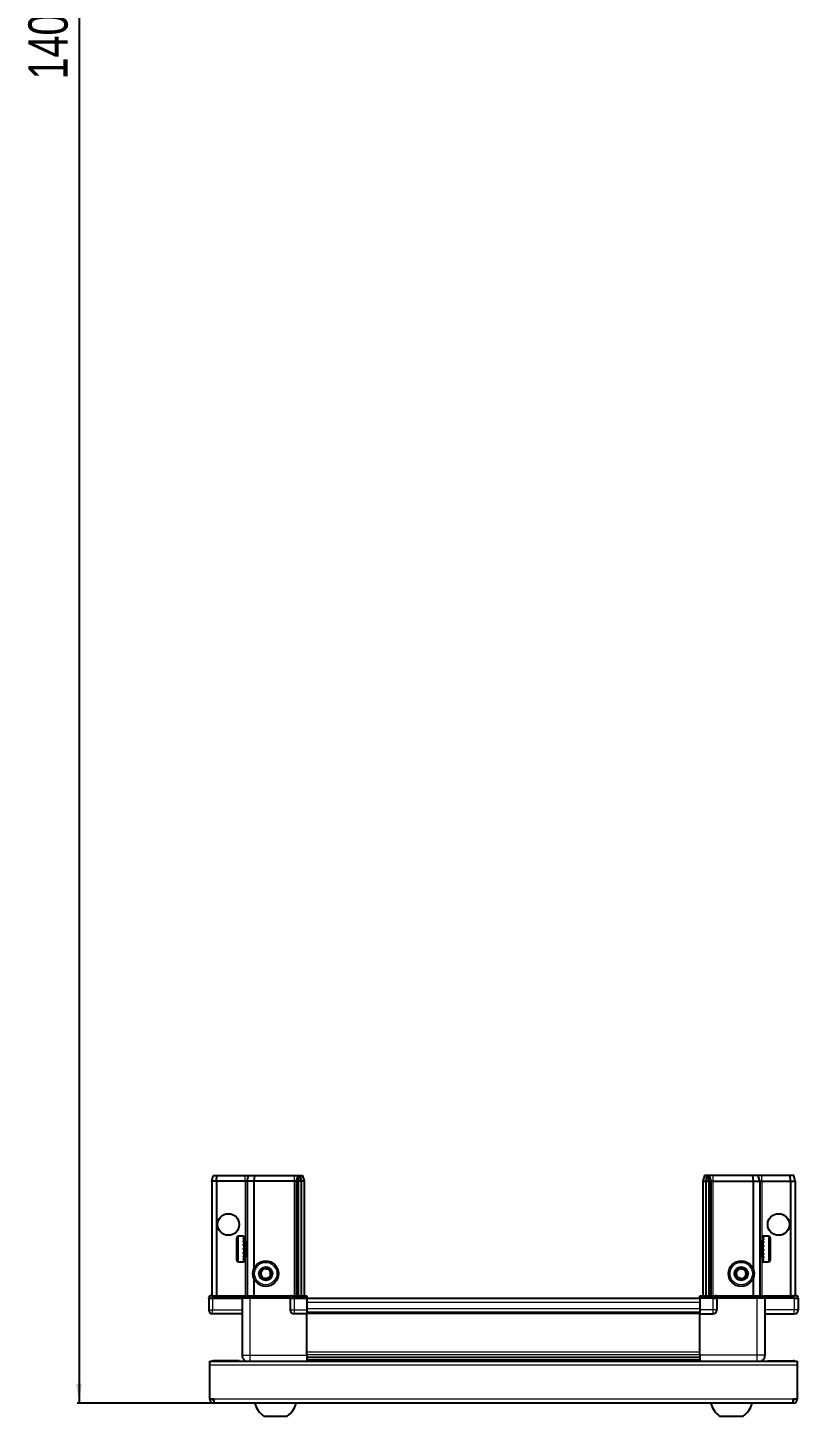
# Model space of a CAD drawing. Header units: millimetres. Extents: x 1770 to 4463, y -920 to 2066.
# Drawn here: x 1858 to 2250, y -920 to -213 of the extents above; entities that cross this region are included whole.
import ezdxf

# ---------------------------------------------------------------- set-up
doc = ezdxf.new("R2010")
doc.units = ezdxf.units.MM
doc.layers.add('FORMAT', color=7, linetype='Continuous')
doc.styles.add('SLDTEXTSTYLE0', font='TXT', dxfattribs={"width": 0.75})
doc.dimstyles.new('SLDDIMSTYLE0', dxfattribs={"dimtxt": 20, "dimasz": 10, "dimexe": 0, "dimexo": 0.0625, "dimgap": 5, "dimtad": 2, "dimdec": 1, "dimrnd": 1e-09, "dimzin": 12, "dimdsep": 46, "dimtxsty": 'SLDTEXTSTYLE0', "dimsah": 1, "dimcen": 0.09, "dimadec": 0, "dimazin": 3, "dimtfac": 1, "dimtofl": 0, "dimtmove": 0, "dimatfit": 3, "dimfxl": 0, "dimfrac": 2, "dimtolj": 1, "dimtzin": 12, "dimarcsym": 0})

# ---------------------------------------------------------------- blocks, each defined once
blk = doc.blocks.new('_D_10')
at = {"layer": 'FORMAT'}
for p, q in [((1975.75, 493.68), (1883.4, 493.68)), ((1884.4, 493.68), (1884.4, -913.32)), ((1952.99, -913.32), (1883.4, -913.32))]:
    blk.add_line(p, q, dxfattribs=at)
for points in [[(1884.4, 493.68), (1882.86, 483.68), (1885.93, 483.68)], [(1884.4, -913.32), (1885.93, -903.32), (1882.86, -903.32)]]:
    blk.add_solid(points, dxfattribs=at)
at = {"layer": 'FORMAT', "insert": (1858.61, -239.38), "char_height": 20, "attachment_point": 1, "rotation": 90, "style": 'SLDTEXTSTYLE0'}
blk.add_mtext('1407', dxfattribs=at)

msp = doc.modelspace()

# ---------------------------------------------------------------- linework, layer by layer
at = {"color": 7, "linetype": 'Continuous', "lineweight": 25}
for p, q in [((1951.9, -800.32), (1952.7, -797.32)), ((1952.7, -797.32), (1954.55, -797.32)), ((1954.4, -800.32), (1954.55, -797.32)), ((1954.55, -797.32), (1968.9, -797.32)), ((1968.9, -797.32), (1970.7, -797.32)), ((1969.9, -800.32), (1970.7, -797.32)), ((1970.7, -797.32), (1973.73, -797.32)), ((1973.73, -797.32), (1973.4, -800.32)), ((1973.73, -797.32), (1993.9, -797.32)), ((1993.9, -797.32), (1995.7, -797.32)), ((1995.7, -797.32), (1994.9, -800.32)), ((1995.7, -797.32), (1996.44, -797.32)), ((1996.44, -797.32), (1995.9, -800.32)), ((1996.44, -797.32), (1996.94, -797.32)), ((1996.94, -797.32), (1997.4, -800.32)), ((1996.94, -797.32), (1998.09, -797.32)), ((1998.09, -797.32), (1998.9, -800.32)), ((2202.7, -797.32), (2201.9, -800.32)), ((2203.85, -797.32), (2202.7, -797.32)), ((2203.85, -797.32), (2203.4, -800.32)), ((2204.35, -797.32), (2203.85, -797.32)), ((2204.35, -797.32), (2204.9, -800.32)), ((2205.09, -797.32), (2204.35, -797.32)), ((2205.09, -797.32), (2205.9, -800.32)), ((2206.9, -797.32), (2205.09, -797.32)), ((2227.06, -797.32), (2206.9, -797.32)), ((2227.06, -797.32), (2227.4, -800.32)), ((2230.09, -797.32), (2227.06, -797.32)), ((2230.9, -800.32), (2230.09, -797.32)), ((2231.9, -797.32), (2230.09, -797.32)), ((2246.24, -797.32), (2231.9, -797.32)), ((2246.4, -800.32), (2246.24, -797.32)), ((2248.09, -797.32), (2246.24, -797.32)), ((2248.9, -800.32), (2248.09, -797.32)), ((1954.4, -800.32), (1951.9, -800.32)), ((1951.9, -800.32), (1951.9, -858.62)), ((1954.4, -800.32), (1954.4, -858.62)), ((1968.9, -800.32), (1954.4, -800.32)), ((1969.9, -800.32), (1968.9, -800.32)), ((1969.9, -800.32), (1969.9, -858.62)), ((1973.4, -800.32), (1969.9, -800.32)), ((1973.4, -800.32), (1973.4, -844.82)), ((1993.9, -800.32), (1973.4, -800.32)), ((1994.9, -800.32), (1993.9, -800.32)), ((1995.9, -800.32), (1994.9, -800.32)), ((1994.9, -800.32), (1994.9, -858.62)), ((1995.9, -800.32), (1995.9, -858.62)), ((1997.4, -800.32), (1995.9, -800.32)), ((1997.4, -800.32), (1997.4, -858.62)), ((1998.9, -800.32), (1997.4, -800.32)), ((1998.9, -800.32), (1998.9, -858.62)), ((2201.9, -800.32), (2203.4, -800.32)), ((2201.9, -800.32), (2201.9, -858.62)), ((2203.4, -800.32), (2204.9, -800.32)), ((2203.4, -800.32), (2203.4, -858.62)), ((2204.9, -800.32), (2204.9, -858.62)), ((2204.9, -800.32), (2205.9, -800.32)), ((2205.9, -800.32), (2205.9, -858.62)), ((2205.9, -800.32), (2206.9, -800.32)), ((2206.9, -800.32), (2227.4, -800.32)), ((2227.4, -800.32), (2227.4, -844.82)), ((2227.4, -800.32), (2230.9, -800.32)), ((2230.9, -800.32), (2230.9, -858.62)), ((2230.9, -800.32), (2231.9, -800.32)), ((2231.9, -800.32), (2246.4, -800.32)), ((2246.4, -800.32), (2246.4, -858.62)), ((2246.4, -800.32), (2248.9, -800.32)), ((2248.9, -800.32), (2248.9, -858.62)), ((1964.7, -840.52), (1964.7, -829.12)), ((1967.9, -828.32), (1965.5, -828.32)), ((1967.9, -828.32), (1967.9, -828.33)), ((1967.9, -828.33), (1968.4, -828.33)), ((1967.9, -828.51), (1968.4, -828.51)), ((1967.9, -828.51), (1967.9, -828.73)), ((1967.9, -828.73), (1968.4, -828.73)), ((1967.9, -829.31), (1968.4, -829.31)), ((1967.9, -829.31), (1967.9, -829.73)), ((1967.9, -829.73), (1968.4, -829.73)), ((1967.9, -830.64), (1968.4, -830.64)), ((1967.9, -830.64), (1967.9, -831.23)), ((1967.9, -831.23), (1968.4, -831.23)), ((1967.9, -832.38), (1968.4, -832.38)), ((1967.9, -832.38), (1967.9, -833.08)), ((1967.9, -833.08), (1968.4, -833.08)), ((1968.4, -828.51), (1968.4, -828.33)), ((1968.4, -828.73), (1968.4, -828.51)), ((1968.4, -829.31), (1968.4, -828.73)), ((1968.4, -829.73), (1968.4, -829.31)), ((1968.4, -830.64), (1968.4, -829.73)), ((1968.5, -830.42), (1968.4, -830.42)), ((1968.4, -831.23), (1968.4, -830.64)), ((1968.4, -832.38), (1968.4, -831.23)), ((1968.4, -833.08), (1968.4, -832.38)), ((1968.4, -834.37), (1968.4, -833.08)), ((1968.5, -839.22), (1968.5, -830.42)), ((1969.38, -831.51), (1968.9, -830.82)), ((1968.9, -838.82), (1968.9, -830.82)), ((1969.86, -830.82), (1969.38, -831.51)), ((1969.38, -838.13), (1969.38, -831.51)), ((1969.9, -830.82), (1969.86, -830.82)), ((1969.86, -838.82), (1969.86, -830.82)), ((2230.93, -830.82), (2230.9, -830.82)), ((2231.41, -831.51), (2230.93, -830.82)), ((2230.93, -830.82), (2230.93, -838.82)), ((2231.9, -830.82), (2231.41, -831.51)), ((2231.41, -831.51), (2231.41, -838.13)), ((2231.9, -830.82), (2231.9, -838.82)), ((2232.4, -830.42), (2232.3, -830.42)), ((2232.3, -830.42), (2232.3, -839.22)), ((2235.3, -828.32), (2232.4, -828.32)), ((2232.9, -828.32), (2232.4, -828.32)), ((2232.4, -828.32), (2232.4, -828.37)), ((2232.4, -828.37), (2232.4, -828.65)), ((2232.9, -828.37), (2232.4, -828.37)), ((2232.9, -828.65), (2232.4, -828.65)), ((2232.4, -828.65), (2232.4, -828.93)), ((2232.9, -828.93), (2232.4, -828.93)), ((2232.4, -828.93), (2232.4, -829.59)), ((2232.9, -829.59), (2232.4, -829.59)), ((2232.4, -829.59), (2232.4, -830.06)), ((2232.4, -830.06), (2232.4, -831.04)), ((2232.9, -830.06), (2232.4, -830.06)), ((2232.9, -831.04), (2232.4, -831.04)), ((2232.4, -831.04), (2232.4, -831.66)), ((2232.4, -831.66), (2232.4, -832.86)), ((2232.9, -831.66), (2232.4, -831.66)), ((2232.9, -832.86), (2232.4, -832.86)), ((2232.4, -832.86), (2232.4, -833.49)), ((2232.9, -833.49), (2232.4, -833.49)), ((2232.4, -833.57), (2232.4, -834.87)), ((2232.9, -833.57), (2232.4, -833.57)), ((2232.9, -828.37), (2232.9, -828.32)), ((2232.9, -828.93), (2232.9, -828.65)), ((2232.9, -830.06), (2232.9, -829.59)), ((2232.9, -831.66), (2232.9, -831.04)), ((2232.9, -833.57), (2232.9, -832.86)), ((2236.1, -829.12), (2236.1, -840.52)), ((1967.9, -834.37), (1968.4, -834.37)), ((1967.9, -834.37), (1967.9, -835.11)), ((1967.9, -834.51), (1968.4, -834.51)), ((1967.9, -835.01), (1968.4, -835.01)), ((1967.9, -835.11), (1968.4, -835.11)), ((1967.9, -836.39), (1968.4, -836.39)), ((1967.9, -836.39), (1967.9, -837.1)), ((1967.9, -837.1), (1968.4, -837.1)), ((1967.9, -838.26), (1968.4, -838.26)), ((1967.9, -838.26), (1967.9, -838.87)), ((1967.9, -838.87), (1968.4, -838.87)), ((1967.9, -839.8), (1968.4, -839.8)), ((1967.9, -839.8), (1967.9, -840.24)), ((1967.9, -840.24), (1968.4, -840.24)), ((1967.9, -840.85), (1968.4, -840.85)), ((1967.9, -840.85), (1967.9, -841.08)), ((1967.9, -841.08), (1968.4, -841.08)), ((1968.4, -834.51), (1968.4, -834.37)), ((1968.4, -835.11), (1968.4, -835.01)), ((1968.4, -836.39), (1968.4, -835.11)), ((1968.4, -837.1), (1968.4, -836.39)), ((1968.4, -838.26), (1968.4, -837.1)), ((1968.4, -838.87), (1968.4, -838.26)), ((1968.4, -839.8), (1968.4, -838.87)), ((1968.4, -839.22), (1968.5, -839.22)), ((1968.4, -840.24), (1968.4, -839.8)), ((1968.4, -840.85), (1968.4, -840.24)), ((1968.4, -841.08), (1968.4, -840.85)), ((1968.4, -841.3), (1968.4, -841.08)), ((1968.9, -838.82), (1969.38, -838.13)), ((1969.38, -838.13), (1969.86, -838.82)), ((1969.86, -838.82), (1969.9, -838.82)), ((2230.9, -838.82), (2230.93, -838.82)), ((2230.93, -838.82), (2231.41, -838.13)), ((2231.41, -838.13), (2231.9, -838.82)), ((2232.3, -839.22), (2232.4, -839.22)), ((2232.9, -834.87), (2232.4, -834.87)), ((2232.9, -835.35), (2232.4, -835.35)), ((2232.4, -835.35), (2232.4, -835.61)), ((2232.4, -835.61), (2232.4, -836.88)), ((2232.9, -835.61), (2232.4, -835.61)), ((2232.9, -836.88), (2232.4, -836.88)), ((2232.4, -836.88), (2232.4, -837.56)), ((2232.4, -837.56), (2232.4, -838.68)), ((2232.9, -837.56), (2232.4, -837.56)), ((2232.9, -838.68), (2232.4, -838.68)), ((2232.4, -838.68), (2232.4, -839.25)), ((2232.4, -839.25), (2232.4, -840.11)), ((2232.9, -839.25), (2232.4, -839.25)), ((2232.9, -840.11), (2232.4, -840.11)), ((2232.4, -840.11), (2232.4, -840.5)), ((2232.4, -840.5), (2232.4, -841.02)), ((2232.9, -840.5), (2232.4, -840.5)), ((2232.9, -841.02), (2232.4, -841.02)), ((2232.4, -841.02), (2232.4, -841.2)), ((2232.9, -835.61), (2232.9, -834.87)), ((2232.9, -837.56), (2232.9, -836.88)), ((2232.9, -839.25), (2232.9, -838.68)), ((2232.9, -840.5), (2232.9, -840.11)), ((2232.9, -841.2), (2232.9, -841.02)), ((1965.5, -841.32), (1967.9, -841.32)), ((1967.9, -841.3), (1968.4, -841.3)), ((1967.9, -841.3), (1967.9, -841.32)), ((1967.9, -841.31), (1968.4, -841.31)), ((1968.4, -841.31), (1968.4, -841.3)), ((2232.4, -841.2), (2232.4, -841.32)), ((2232.9, -841.2), (2232.4, -841.2)), ((2232.4, -841.32), (2235.3, -841.32)), ((1973.4, -849.82), (1973.4, -858.62)), ((2227.4, -849.82), (2227.4, -858.62)), ((1950.9, -858.62), (1950.4, -859.49)), ((1950.4, -859.82), (1950.4, -859.49)), ((1950.4, -859.82), (1952.4, -859.82)), ((1950.4, -859.82), (1950.4, -865.82)), ((1952.4, -858.62), (1950.9, -858.62)), ((1952.4, -858.62), (1967.2, -858.62)), ((1967.2, -859.82), (1952.4, -859.82)), ((1952.4, -859.82), (1967.2, -859.82)), ((1967.2, -858.62), (1967.4, -858.62)), ((1967.4, -859.82), (1967.2, -859.82)), ((1967.4, -859.82), (1967.4, -858.62)), ((1967.4, -858.62), (1971.4, -858.62)), ((1971.4, -859.82), (1967.4, -859.82)), ((1967.4, -859.82), (1967.4, -888.82)), ((1971.4, -858.62), (1991.7, -858.62)), ((1991.7, -859.82), (1971.4, -859.82)), ((1991.7, -858.62), (1991.9, -858.62)), ((1991.9, -859.82), (1991.7, -859.82)), ((1991.9, -859.82), (1991.9, -858.62)), ((1992.57, -858.62), (1991.9, -858.62)), ((1991.9, -859.82), (1993.9, -859.82)), ((1991.9, -859.82), (1991.9, -865.82)), ((1992.57, -858.62), (2000.4, -858.62)), ((2000.4, -859.49), (1993.9, -859.49)), ((2000.4, -859.82), (1993.9, -859.82)), ((1993.9, -859.82), (2000.4, -859.82)), ((2000.4, -858.62), (2000.4, -859.49)), ((2000.4, -859.49), (2000.4, -859.49)), ((2000.4, -859.82), (2000.4, -859.49)), ((2000.4, -859.82), (2000.4, -859.82)), ((2000.4, -859.82), (2000.4, -865.82)), ((2200.4, -859.97), (2000.4, -859.97)), ((2200.4, -859.49), (2200.4, -858.62)), ((2200.4, -858.62), (2208.22, -858.62)), ((2206.9, -859.49), (2200.4, -859.49)), ((2200.4, -859.82), (2200.4, -859.49)), ((2206.9, -859.82), (2200.4, -859.82)), ((2200.4, -859.82), (2200.4, -865.82)), ((2206.9, -859.82), (2208.9, -859.82)), ((2208.9, -859.82), (2206.9, -859.82)), ((2208.9, -858.62), (2208.22, -858.62)), ((2208.9, -859.82), (2208.9, -858.62)), ((2208.9, -858.62), (2209.1, -858.62)), ((2209.1, -859.82), (2208.9, -859.82)), ((2208.9, -859.82), (2208.9, -865.82)), ((2209.1, -858.62), (2229.4, -858.62)), ((2229.4, -859.82), (2209.1, -859.82)), ((2229.4, -858.62), (2233.4, -858.62)), ((2233.4, -859.82), (2229.4, -859.82)), ((2233.4, -859.82), (2233.4, -858.62)), ((2233.4, -858.62), (2233.6, -858.62)), ((2233.6, -859.82), (2233.4, -859.82)), ((2233.4, -859.82), (2233.4, -888.82)), ((2233.6, -858.62), (2248.4, -858.62)), ((2248.4, -859.82), (2233.6, -859.82)), ((2249.9, -858.62), (2248.4, -858.62)), ((2248.4, -859.82), (2250.4, -859.82)), ((2250.4, -859.49), (2249.9, -858.62)), ((2250.4, -859.49), (2249.9, -858.62)), ((2250.4, -859.82), (2250.4, -859.49)), ((2250.4, -859.82), (2250.4, -859.49)), ((2250.4, -859.82), (2250.4, -859.82)), ((2250.4, -859.82), (2250.4, -865.82)), ((1967.4, -867.82), (1952.4, -867.82)), ((2000.4, -867.82), (1993.9, -867.82)), ((2000.4, -865.82), (2000.4, -867.82)), ((2200.4, -867.17), (2000.4, -867.17)), ((2000.4, -888.82), (2000.4, -867.82)), ((2200.4, -865.82), (2200.4, -867.82)), ((2200.4, -867.82), (2206.9, -867.82)), ((2200.4, -888.82), (2200.4, -867.82)), ((2233.4, -867.82), (2248.4, -867.82)), ((2000.4, -889.84), (2200.4, -889.84)), ((2000.4, -889.88), (2200.4, -889.88)), ((1950.9, -893.92), (1950.9, -891.82)), ((1950.9, -891.82), (2249.9, -891.82)), ((1950.9, -911.22), (1950.9, -893.92)), ((1965.9, -891.72), (1953, -891.72)), ((1965.9, -891.72), (1965.9, -891.82)), ((2024.27, -891.67), (2000.4, -891.67)), ((2018.9, -891.82), (2018.9, -891.67)), ((2018.93, -891.82), (2018.93, -891.67)), ((2019.2, -891.82), (2019.2, -891.67)), ((2019.47, -891.82), (2019.47, -891.67)), ((2020.12, -891.82), (2020.12, -891.67)), ((2020.58, -891.82), (2020.58, -891.67)), ((2021.55, -891.82), (2021.55, -891.67)), ((2022.17, -891.82), (2022.17, -891.67)), ((2023.35, -891.82), (2023.35, -891.67)), ((2024.01, -891.82), (2024.01, -891.67)), ((2024.07, -891.82), (2024.07, -891.67)), ((2025.36, -891.67), (2024.27, -891.67)), ((2026.09, -891.67), (2025.36, -891.67)), ((2025.36, -891.82), (2025.36, -891.67)), ((2025.36, -891.67), (2025.36, -891.67)), ((2025.37, -891.82), (2025.37, -891.67)), ((2025.87, -891.82), (2025.87, -891.67)), ((2026.1, -891.67), (2026.09, -891.67)), ((2026.1, -891.82), (2026.1, -891.67)), ((2026.52, -891.67), (2026.1, -891.67)), ((2174.27, -891.67), (2026.52, -891.67)), ((2027.37, -891.82), (2027.37, -891.67)), ((2028.06, -891.82), (2028.06, -891.67)), ((2029.19, -891.82), (2029.19, -891.67)), ((2029.76, -891.82), (2029.76, -891.67)), ((2030.63, -891.82), (2030.63, -891.67)), ((2031.04, -891.82), (2031.04, -891.67)), ((2031.57, -891.82), (2031.57, -891.67)), ((2031.76, -891.82), (2031.76, -891.67)), ((2031.9, -891.82), (2031.9, -891.67)), ((2168.9, -891.82), (2168.9, -891.67)), ((2169.07, -891.82), (2169.07, -891.67)), ((2169.28, -891.82), (2169.28, -891.67)), ((2169.84, -891.82), (2169.84, -891.67)), ((2170.26, -891.82), (2170.26, -891.67)), ((2171.15, -891.82), (2171.15, -891.67)), ((2171.74, -891.82), (2171.74, -891.67)), ((2172.88, -891.82), (2172.88, -891.67)), ((2173.58, -891.82), (2173.58, -891.67)), ((2174.86, -891.67), (2174.27, -891.67)), ((2174.86, -891.82), (2174.86, -891.67)), ((2174.87, -891.67), (2174.86, -891.67)), ((2175.6, -891.67), (2174.87, -891.67)), ((2175.03, -891.82), (2175.03, -891.67)), ((2175.53, -891.82), (2175.53, -891.67)), ((2175.6, -891.82), (2175.6, -891.67)), ((2176.52, -891.67), (2175.6, -891.67)), ((2175.6, -891.67), (2175.6, -891.67)), ((2200.4, -891.67), (2176.52, -891.67)), ((2176.89, -891.82), (2176.89, -891.67)), ((2177.6, -891.82), (2177.6, -891.67)), ((2178.77, -891.82), (2178.77, -891.67)), ((2179.38, -891.82), (2179.38, -891.67)), ((2180.32, -891.82), (2180.32, -891.67)), ((2180.77, -891.82), (2180.77, -891.67)), ((2181.39, -891.82), (2181.39, -891.67)), ((2181.64, -891.82), (2181.64, -891.67)), ((2181.87, -891.82), (2181.87, -891.67)), ((2181.89, -891.82), (2181.89, -891.67)), ((2234.9, -891.72), (2234.9, -891.82)), ((2234.9, -891.72), (2247.8, -891.72)), ((2249.9, -891.82), (2249.9, -893.92)), ((2249.9, -893.92), (2249.9, -911.22)), ((1953, -911.22), (1950.9, -911.22)), ((1953, -911.22), (1953, -913.32)), ((2249.9, -911.22), (2247.8, -911.22)), ((2247.8, -913.32), (2247.8, -911.22)), ((2247.8, -913.32), (1953, -913.32)), ((1978.4, -919.92), (1990.4, -919.92)), ((2210.4, -919.92), (2222.4, -919.92))]:
    msp.add_line(p, q, dxfattribs=at)
at = {"color": 8, "linetype": 'Continuous', "lineweight": 18}
for p, q in [((1968.9, -800.32), (1968.9, -797.32)), ((1993.9, -797.32), (1993.9, -800.32)), ((2206.9, -797.32), (2206.9, -800.32)), ((2231.9, -800.32), (2231.9, -797.32)), ((1968.9, -800.32), (1968.9, -830.82)), ((1993.9, -800.32), (1993.9, -858.62)), ((2206.9, -800.32), (2206.9, -858.62)), ((2231.9, -800.32), (2231.9, -830.82)), ((1965.5, -841.32), (1965.5, -828.32)), ((2235.3, -828.32), (2235.3, -841.32)), ((1968.9, -838.82), (1968.9, -858.62)), ((2231.9, -838.82), (2231.9, -858.62)), ((1952.4, -859.82), (1952.4, -858.62)), ((1952.4, -859.82), (1952.4, -865.82)), ((1967.2, -859.82), (1967.2, -858.62)), ((1971.4, -859.82), (1971.4, -858.62)), ((1971.4, -859.82), (1971.4, -888.82)), ((1991.7, -859.82), (1991.7, -858.62)), ((1993.9, -859.82), (1993.9, -859.49)), ((1993.9, -859.82), (1993.9, -865.82)), ((2000.4, -859.82), (2000.4, -859.49)), ((2200.4, -861.97), (2000.4, -861.97)), ((2206.9, -859.82), (2206.9, -859.49)), ((2206.9, -859.82), (2206.9, -865.82)), ((2209.1, -858.62), (2209.1, -859.82)), ((2229.4, -859.82), (2229.4, -858.62)), ((2229.4, -859.82), (2229.4, -888.82)), ((2233.6, -858.62), (2233.6, -859.82)), ((2248.4, -859.82), (2248.4, -858.62)), ((2248.4, -859.82), (2248.4, -865.82)), ((1950.4, -865.82), (1952.4, -865.82)), ((1952.4, -865.82), (1967.4, -865.82)), ((1952.4, -867.82), (1952.4, -865.82)), ((1991.9, -865.82), (1993.9, -865.82)), ((1993.9, -865.82), (2000.4, -865.82)), ((1993.9, -865.82), (1993.9, -867.82)), ((2200.4, -865.17), (2000.4, -865.17)), ((2200.4, -867.82), (2000.4, -867.82)), ((2206.9, -865.82), (2200.4, -865.82)), ((2206.9, -865.82), (2206.9, -867.82)), ((2208.9, -865.82), (2206.9, -865.82)), ((2248.4, -865.82), (2233.4, -865.82)), ((2250.4, -865.82), (2248.4, -865.82)), ((2248.4, -867.82), (2248.4, -865.82)), ((1971.4, -888.82), (2000.4, -888.82)), ((2000.4, -887.22), (2200.4, -887.22)), ((2200.4, -888.64), (2000.4, -888.64)), ((2229.4, -888.82), (2200.4, -888.82)), ((2249.9, -893.92), (1950.9, -893.92)), ((1953, -891.82), (1953, -891.72)), ((2000.4, -891.08), (2200.4, -891.08)), ((2247.8, -891.82), (2247.8, -891.72)), ((2247.8, -911.22), (1953, -911.22))]:
    msp.add_line(p, q, dxfattribs=at)
at = {"color": 7, "linetype": 'Continuous', "lineweight": 25, "flags": 128}
for points in [[(1953, -891.72), (1952.59, -891.76), (1952.36, -891.82)], [(2248.44, -891.82), (2248.21, -891.76), (2247.8, -891.72)]]:
    msp.add_lwpolyline(points, dxfattribs=at)
at = {"color": 7, "linetype": 'Continuous', "lineweight": 25}
for centre, radius in [((1960.4, -822.32), 5.5), ((2240.4, -822.32), 5.5), ((1979.4, -847.32), 6.5), ((2221.4, -847.32), 6.5), ((1979.4, -847.32), 3.46), ((2221.4, -847.32), 3.46)]:
    msp.add_circle(centre, radius, dxfattribs=at)
at = {"color": 8, "linetype": 'Continuous', "lineweight": 18}
for centre in [(1979.4, -847.32), (2221.4, -847.32)]:
    msp.add_circle(centre, 5.7, dxfattribs=at)
at = {"color": 7, "linetype": 'Continuous', "lineweight": 25}
for centre, radius, start, end in [((1965.5, -829.12), 0.8, 90, 180), ((1968.9, -830.42), 0.4, 180, 270), ((2231.9, -830.42), 0.4, 270, 360), ((2235.3, -829.12), 0.8, 360, 90), ((1965.5, -840.52), 0.8, 180, 270), ((1968.9, -839.22), 0.4, 90, 180), ((2231.9, -839.22), 0.4, 0, 90), ((2235.3, -840.52), 0.8, 270, 0), ((1979.4, -847.32), 2.5, 147.37605, 207.37605), ((1979.4, -847.32), 2.5, 87.37605, 147.37605), ((1979.4, -847.32), 2.5, 27.37605, 87.37605), ((1979.4, -847.32), 2.5, 327.37605, 27.37605), ((2221.4, -847.32), 2.5, 134.67671, 194.67671), ((2221.4, -847.32), 2.5, 194.67671, 254.67671), ((2221.4, -847.32), 2.5, 74.67671, 134.67671), ((2221.4, -847.32), 2.5, 14.67671, 74.67671), ((2221.4, -847.32), 2.5, 314.67671, 14.67671), ((1979.4, -847.32), 2.5, 207.37605, 267.37605), ((1979.4, -847.32), 2.5, 267.37605, 327.37605), ((2221.4, -847.32), 2.5, 254.67671, 314.67671), ((1952.4, -865.82), 2, 180, 270), ((1993.9, -865.82), 2, 180, 270), ((2206.9, -865.82), 2, 270, 0), ((2248.4, -865.82), 2, 270, 0), ((1953, -911.22), 2.1, 180, 270), ((1953, -911.22), 0.6, 180, 270), ((2247.8, -911.22), 2.1, 270, 0), ((2247.8, -911.22), 0.6, 270, 0), ((1985.42, -910.3), 11.91, 194.70035, 233.8734), ((1983.37, -910.3), 11.91, 306.1266, 345.29965), ((2217.42, -910.3), 11.91, 194.70035, 233.8734), ((2215.37, -910.3), 11.91, 306.1266, 345.29965)]:
    msp.add_arc(centre, radius, start, end, dxfattribs=at)
for centre, start_param, end_param in [((1993.9, -856.02), 2.418858, 3.141593), ((2206.9, -856.02), 3.141593, 3.864327)]:
    msp.add_ellipse(centre, major_axis=(0, 3.46), ratio=0.57735, start_param=start_param, end_param=end_param, dxfattribs=at)
for points, knots in [([(1976.51, -847.19), (1976.79, -846.75), (1977.31, -845.94), (1977.83, -845.13), (1978.07, -844.76)], [0, 0, 0, 0, 0.534686, 1, 1, 1, 1]), ([(1977.84, -849.75), (1977.78, -849.64), (1977.51, -849.11), (1977.05, -848.22), (1976.67, -847.49), (1976.51, -847.19)], [0, 0, 0, 0, 0.133125, 0.637099, 1, 1, 1, 1]), ([(1978.07, -844.76), (1978.58, -844.78), (1979.55, -844.82), (1980.51, -844.87), (1980.95, -844.89)], [0, 0, 0, 0, 0.534686, 1, 1, 1, 1]), ([(1982.28, -847.45), (1982, -847.89), (1981.48, -848.7), (1980.96, -849.51), (1980.72, -849.88)], [0, 0, 0, 0, 0.534686, 1, 1, 1, 1]), ([(1980.95, -844.89), (1981.11, -845.19), (1981.49, -845.93), (1981.95, -846.81), (1982.22, -847.34), (1982.28, -847.45)], [0, 0, 0, 0, 0.362901, 0.866875, 1, 1, 1, 1]), ([(2218.61, -846.56), (2218.98, -846.19), (2219.66, -845.52), (2220.35, -844.84), (2220.66, -844.53)], [0, 0, 0, 0, 0.534686, 1, 1, 1, 1]), ([(2219.34, -849.35), (2219.26, -849.02), (2219.05, -848.22), (2218.79, -847.26), (2218.64, -846.68), (2218.61, -846.56)], [0, 0, 0, 0, 0.362901, 0.866875, 1, 1, 1, 1]), ([(2220.66, -844.53), (2221.16, -844.66), (2222.09, -844.92), (2223.02, -845.17), (2223.45, -845.29)], [0, 0, 0, 0, 0.534686, 1, 1, 1, 1]), ([(2224.18, -848.08), (2223.81, -848.45), (2223.13, -849.12), (2222.44, -849.8), (2222.13, -850.11)], [0, 0, 0, 0, 0.5346859, 1, 1, 1, 1]), ([(2223.45, -845.29), (2223.48, -845.41), (2223.63, -845.99), (2223.88, -846.95), (2224.09, -847.75), (2224.18, -848.08)], [0, 0, 0, 0, 0.133125, 0.637099, 1, 1, 1, 1]), ([(1980.72, -849.88), (1980.21, -849.86), (1979.24, -849.82), (1978.29, -849.77), (1977.84, -849.75)], [0, 0, 0, 0, 0.5346859, 1, 1, 1, 1]), ([(2222.13, -850.11), (2221.63, -849.98), (2220.7, -849.72), (2219.77, -849.47), (2219.34, -849.35)], [0, 0, 0, 0, 0.534686, 1, 1, 1, 1]), ([(1967.4, -888.82), (1967.44, -889.26), (1967.51, -889.94), (1967.95, -890.75), (1968.41, -891.31), (1968.81, -891.67), (1969.07, -891.8), (1969.12, -891.82)], [0, 0, 0, 0, 0.363018, 0.558438, 0.758004, 0.95757, 1, 1, 1, 1]), ([(2000.4, -888.82), (2000.4, -889.22), (2000.4, -890.01), (2000.4, -891.02), (2000.4, -891.65), (2000.4, -891.81), (2000.4, -891.82)], [0, 0, 0, 0, 0.32552, 0.65104, 0.97656, 1, 1, 1, 1]), ([(2200.4, -888.82), (2200.4, -889.22), (2200.4, -890.01), (2200.4, -891.02), (2200.4, -891.65), (2200.4, -891.81), (2200.4, -891.82)], [0, 0, 0, 0, 0.32552, 0.65104, 0.97656, 1, 1, 1, 1]), ([(2233.4, -888.82), (2233.35, -889.26), (2233.28, -889.94), (2232.84, -890.75), (2232.39, -891.31), (2231.98, -891.67), (2231.72, -891.8), (2231.67, -891.82)], [0, 0, 0, 0, 0.363018, 0.558438, 0.758004, 0.95757, 1, 1, 1, 1])]:
    msp.add_open_spline(points, degree=3, knots=knots, dxfattribs=at)
at = {"color": 8, "linetype": 'Continuous', "lineweight": 18}
for points in [[(1967.4, -888.82), (1967.46, -888.82), (1967.58, -888.82), (1968.5, -888.82), (1969.82, -888.82), (1970.87, -888.82), (1971.4, -888.82)], [(2233.4, -888.82), (2233.34, -888.82), (2233.22, -888.82), (2232.29, -888.82), (2230.97, -888.82), (2229.92, -888.82), (2229.4, -888.82)]]:
    msp.add_open_spline(points, degree=3, dxfattribs=at)
for points, knots in [([(1971.4, -888.82), (1971.4, -889.26), (1971.4, -889.94), (1971.4, -890.75), (1971.4, -891.31), (1971.4, -891.67), (1971.4, -891.8), (1971.4, -891.82)], [0, 0, 0, 0, 0.3630185, 0.5584377, 0.7580039, 0.9575702, 1, 1, 1, 1]), ([(2229.4, -888.82), (2229.4, -889.26), (2229.4, -889.94), (2229.4, -890.75), (2229.4, -891.31), (2229.4, -891.67), (2229.4, -891.8), (2229.4, -891.82)], [0, 0, 0, 0, 0.363018, 0.558438, 0.758004, 0.95757, 1, 1, 1, 1])]:
    msp.add_open_spline(points, degree=3, knots=knots, dxfattribs=at)

# ---------------------------------------------------------------- dimensions: what is measured, and where the dimension line sits
at = {"layer": 'FORMAT'}
dim = msp.add_linear_dim(base=(1884.4, -913.32), p1=(1975.76, 493.68), p2=(1953, -913.32), angle=90, dimstyle='SLDDIMSTYLE0', dxfattribs=at)
dim.commit()
dim.dimension.update_dxf_attribs({"geometry": '_D_10', "text_midpoint": (1884.4, -209.82), "dimtype": 160})

doc.saveas('drawing.dxf')
